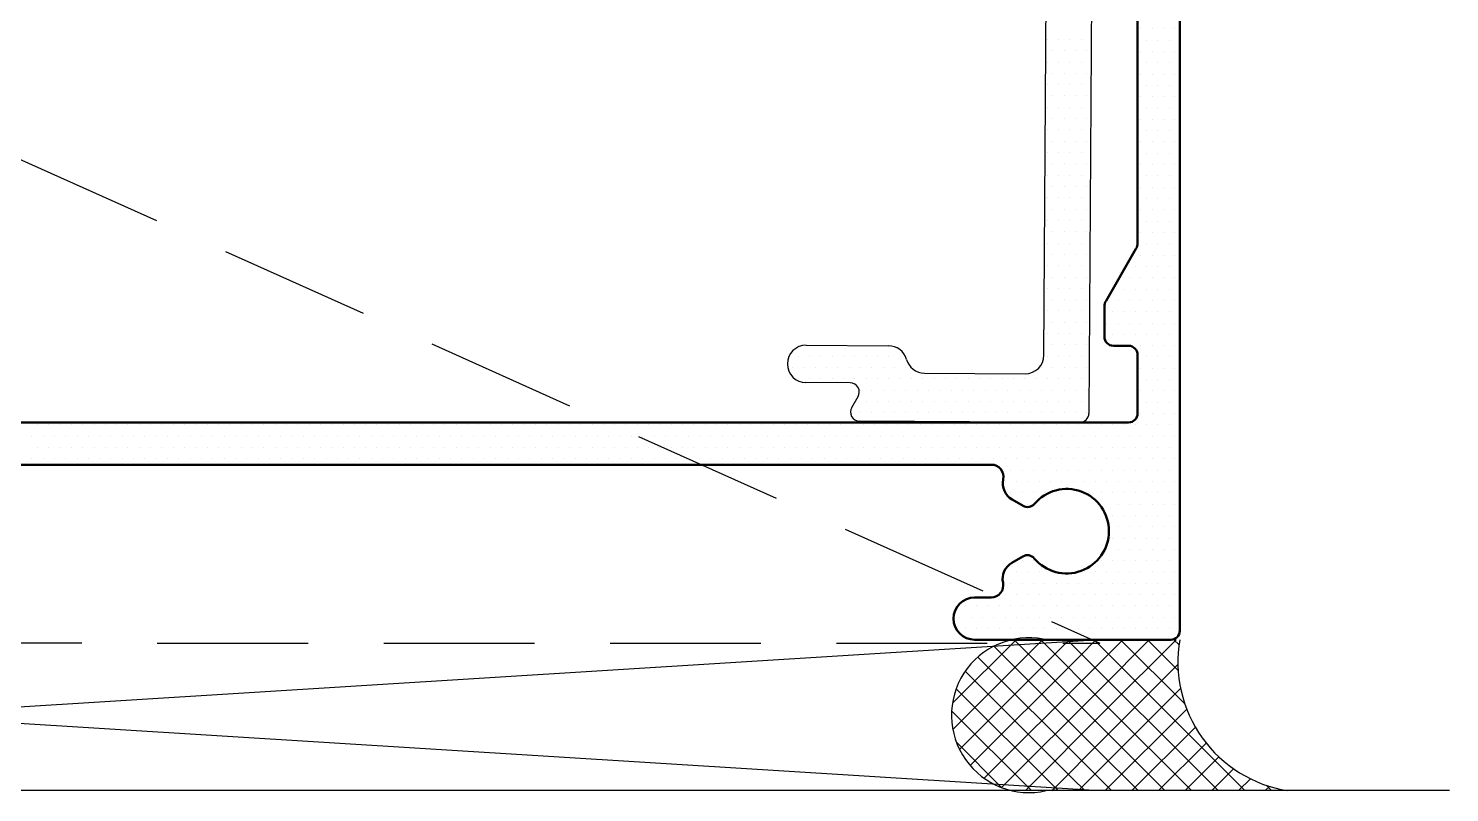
# Model space of a CAD drawing. Header units: inches. Extents: x 3.8 to 36.3, y 0.9 to 43.6.
# Drawn here: x 8.806 to 11.16, y 5.124 to 6.39 of the extents above; entities that cross this region are included whole.
import ezdxf

# ---------------------------------------------------------------- set-up
doc = ezdxf.new("R2010")
doc.units = ezdxf.units.IN
doc.header["$MEASUREMENT"] = 0
doc.linetypes.add('HIDDEN', pattern=[0.375, 0.25, -0.125])
for name, color, linetype in [('R-SWTS-DET1', 1, 'Continuous'), ('R-SWTS-DET3', 5, 'Continuous'), ('R-SWTS-PAT1', 5, 'Continuous')]:
    doc.layers.add(name, color=color, linetype=linetype)

msp = doc.modelspace()

# ---------------------------------------------------------------- linework, layer by layer
at = {"layer": 'R-SWTS-DET1', "lineweight": 30}
for p, q in [((10.57459, 7.7217), (10.56255, 5.75187)), ((10.48814, 5.84833), (10.49904, 7.6306)), ((10.09423, 5.86473), (10.23061, 5.8639)), ((10.28996, 5.81854), (10.45695, 5.81752)), ((10.16725, 5.80229), (10.09386, 5.80274)), ((10.1696, 5.76177), (10.1801, 5.77971)), ((10.54746, 5.73696), (10.18245, 5.73919))]:
    msp.add_line(p, q, dxfattribs=at)
at = {"layer": 'R-SWTS-DET1', "lineweight": 50}
for p, q in [((10.7132, 5.39183), (10.7132, 7.23683)), ((10.6432, 7.16149), (10.6432, 6.03446)), ((10.64052, 6.02446), (10.59088, 5.93848)), ((10.5882, 5.92848), (10.5882, 5.87883)), ((10.6032, 5.86383), (10.6282, 5.86383)), ((10.6432, 5.84883), (10.6432, 5.75183)), ((10.6282, 5.73683), (8.0487, 5.73683)), ((8.3067, 5.66683), (10.40105, 5.66683)), ((10.43536, 5.60903), (10.45338, 5.59862)), ((10.45315, 5.51491), (10.43509, 5.50449)), ((10.40075, 5.44683), (10.3732, 5.44683)), ((10.3732, 5.37683), (10.6982, 5.37683))]:
    msp.add_line(p, q, dxfattribs=at)
for centre, radius, start, end in [((10.6232, 6.03446), 0.02, 330, 360), ((10.6082, 5.92848), 0.02, 150, 180), ((10.6032, 5.87883), 0.015, 180, 270), ((10.6282, 5.84883), 0.015, 0, 90), ((10.6282, 5.75183), 0.015, 270, 0), ((10.40105, 5.64683), 0.02, 347.5892, 90), ((10.45086, 5.63587), 0.031, 167.5892, 240), ((10.5257, 5.55663), 0.07, 220.06308, 139.69751), ((10.46088, 5.61161), 0.015, 240, 319.69751), ((10.46065, 5.50192), 0.015, 40.06308, 120), ((10.45059, 5.47764), 0.031, 120, 192.23508), ((10.40075, 5.46683), 0.02, 270, 12.23508), ((10.3732, 5.41183), 0.035, 90, 270), ((10.6982, 5.39183), 0.015, 270, 0)]:
    msp.add_arc(centre, radius, start, end, dxfattribs=at)
at = {"layer": 'R-SWTS-DET1', "lineweight": 30}
for centre, radius, start, end in [((10.09404, 5.83374), 0.031, 89.65, 269.65), ((10.23042, 5.8329), 0.031, 15.56396, 89.65), ((10.29015, 5.84954), 0.031, 195.56396, 269.65), ((10.45714, 5.84852), 0.031, 269.65, 359.65), ((10.16715, 5.78729), 0.015, 329.65, 89.65), ((10.18254, 5.75419), 0.015, 149.65, 269.65), ((10.54755, 5.75196), 0.015, 269.65, 359.64977)]:
    msp.add_arc(centre, radius, start, end, dxfattribs=at)
at = {"layer": 'R-SWTS-DET3', "linetype": 'HIDDEN'}
for p in [(6.39424, 7.24707), (6.39424, 5.37207)]:
    msp.add_line(p, (10.58059, 5.37097), dxfattribs=at)
at = {"layer": 'R-SWTS-DET3'}
for p, q in [((10.5712, 5.12683), (6.5712, 5.37683)), ((6.5712, 5.12683), (10.5712, 5.37683)), ((11.16005, 5.12683), (5.8212, 5.12683))]:
    msp.add_line(p, q, dxfattribs=at)
for centre, radius, start, end in [((10.4632, 5.25183), 0.12825, 79.29404, 282.92749), ((10.92542, 5.33969), 0.21545, 170.07208, 261.02121)]:
    msp.add_arc(centre, radius, start, end, dxfattribs=at)
at = {"layer": 'R-SWTS-PAT1'}
for p, q in [((10.64871, 6.38905), (10.64871, 6.38905)), ((10.66746, 6.38905), (10.66746, 6.38905)), ((10.68621, 6.38905), (10.68621, 6.38905)), ((10.70496, 6.38905), (10.70496, 6.38905)), ((10.49368, 6.37149), (10.49368, 6.37149)), ((10.51243, 6.37149), (10.51243, 6.37149)), ((10.53118, 6.37149), (10.53118, 6.37149)), ((10.54993, 6.37149), (10.54993, 6.37149)), ((10.65809, 6.3703), (10.65809, 6.3703)), ((10.67684, 6.3703), (10.67684, 6.3703)), ((10.69559, 6.3703), (10.69559, 6.3703)), ((10.49368, 6.33399), (10.49368, 6.33399)), ((10.50305, 6.35274), (10.50305, 6.35274)), ((10.51243, 6.33399), (10.51243, 6.33399)), ((10.5218, 6.35274), (10.5218, 6.35274)), ((10.53118, 6.33399), (10.53118, 6.33399)), ((10.54055, 6.35274), (10.54055, 6.35274)), ((10.54993, 6.33399), (10.54993, 6.33399)), ((10.5593, 6.35274), (10.5593, 6.35274)), ((10.64871, 6.35155), (10.64871, 6.35155)), ((10.66746, 6.35155), (10.66746, 6.35155)), ((10.68621, 6.35155), (10.68621, 6.35155)), ((10.70496, 6.35155), (10.70496, 6.35155)), ((10.50305, 6.31524), (10.50305, 6.31524)), ((10.5218, 6.31524), (10.5218, 6.31524)), ((10.54055, 6.31524), (10.54055, 6.31524)), ((10.5593, 6.31524), (10.5593, 6.31524)), ((10.64871, 6.31405), (10.64871, 6.31405)), ((10.65809, 6.3328), (10.65809, 6.3328)), ((10.66746, 6.31405), (10.66746, 6.31405)), ((10.67684, 6.3328), (10.67684, 6.3328)), ((10.68621, 6.31405), (10.68621, 6.31405)), ((10.69559, 6.3328), (10.69559, 6.3328)), ((10.70496, 6.31405), (10.70496, 6.31405)), ((10.49368, 6.29649), (10.49368, 6.29649)), ((10.51243, 6.29649), (10.51243, 6.29649)), ((10.53118, 6.29649), (10.53118, 6.29649)), ((10.54993, 6.29649), (10.54993, 6.29649)), ((10.65809, 6.2953), (10.65809, 6.2953)), ((10.67684, 6.2953), (10.67684, 6.2953)), ((10.69559, 6.2953), (10.69559, 6.2953)), ((10.50305, 6.27774), (10.50305, 6.27774)), ((10.5218, 6.27774), (10.5218, 6.27774)), ((10.54055, 6.27774), (10.54055, 6.27774)), ((10.5593, 6.27774), (10.5593, 6.27774)), ((10.64871, 6.27655), (10.64871, 6.27655)), ((10.66746, 6.27655), (10.66746, 6.27655)), ((10.68621, 6.27655), (10.68621, 6.27655)), ((10.70496, 6.27655), (10.70496, 6.27655)), ((10.49368, 6.25899), (10.49368, 6.25899)), ((10.50305, 6.24024), (10.50305, 6.24024)), ((10.51243, 6.25899), (10.51243, 6.25899)), ((10.5218, 6.24024), (10.5218, 6.24024)), ((10.53118, 6.25899), (10.53118, 6.25899)), ((10.54055, 6.24024), (10.54055, 6.24024)), ((10.54993, 6.25899), (10.54993, 6.25899)), ((10.5593, 6.24024), (10.5593, 6.24024)), ((10.65809, 6.2578), (10.65809, 6.2578)), ((10.67684, 6.2578), (10.67684, 6.2578)), ((10.69559, 6.2578), (10.69559, 6.2578)), ((10.49368, 6.22149), (10.49368, 6.22149)), ((10.51243, 6.22149), (10.51243, 6.22149)), ((10.53118, 6.22149), (10.53118, 6.22149)), ((10.54993, 6.22149), (10.54993, 6.22149)), ((10.64871, 6.23905), (10.64871, 6.23905)), ((10.65809, 6.2203), (10.65809, 6.2203)), ((10.66746, 6.23905), (10.66746, 6.23905)), ((10.67684, 6.2203), (10.67684, 6.2203)), ((10.68621, 6.23905), (10.68621, 6.23905)), ((10.69559, 6.2203), (10.69559, 6.2203)), ((10.70496, 6.23905), (10.70496, 6.23905)), ((10.50305, 6.20274), (10.50305, 6.20274)), ((10.5218, 6.20274), (10.5218, 6.20274)), ((10.54055, 6.20274), (10.54055, 6.20274)), ((10.5593, 6.20274), (10.5593, 6.20274)), ((10.64871, 6.20155), (10.64871, 6.20155)), ((10.66746, 6.20155), (10.66746, 6.20155)), ((10.68621, 6.20155), (10.68621, 6.20155)), ((10.70496, 6.20155), (10.70496, 6.20155)), ((10.49368, 6.18399), (10.49368, 6.18399)), ((10.51243, 6.18399), (10.51243, 6.18399)), ((10.53118, 6.18399), (10.53118, 6.18399)), ((10.54993, 6.18399), (10.54993, 6.18399)), ((10.65809, 6.1828), (10.65809, 6.1828)), ((10.67684, 6.1828), (10.67684, 6.1828)), ((10.69559, 6.1828), (10.69559, 6.1828)), ((10.49368, 6.14649), (10.49368, 6.14649)), ((10.50305, 6.16524), (10.50305, 6.16524)), ((10.51243, 6.14649), (10.51243, 6.14649)), ((10.5218, 6.16524), (10.5218, 6.16524)), ((10.53118, 6.14649), (10.53118, 6.14649)), ((10.54055, 6.16524), (10.54055, 6.16524)), ((10.54993, 6.14649), (10.54993, 6.14649)), ((10.5593, 6.16524), (10.5593, 6.16524)), ((10.64871, 6.16405), (10.64871, 6.16405)), ((10.65809, 6.1453), (10.65809, 6.1453)), ((10.66746, 6.16405), (10.66746, 6.16405)), ((10.67684, 6.1453), (10.67684, 6.1453)), ((10.68621, 6.16405), (10.68621, 6.16405)), ((10.69559, 6.1453), (10.69559, 6.1453)), ((10.70496, 6.16405), (10.70496, 6.16405)), ((10.50305, 6.12774), (10.50305, 6.12774)), ((10.5218, 6.12774), (10.5218, 6.12774)), ((10.54055, 6.12774), (10.54055, 6.12774)), ((10.5593, 6.12774), (10.5593, 6.12774)), ((10.64871, 6.12655), (10.64871, 6.12655)), ((10.66746, 6.12655), (10.66746, 6.12655)), ((10.68621, 6.12655), (10.68621, 6.12655)), ((10.70496, 6.12655), (10.70496, 6.12655)), ((10.49368, 6.10899), (10.49368, 6.10899)), ((10.51243, 6.10899), (10.51243, 6.10899)), ((10.53118, 6.10899), (10.53118, 6.10899)), ((10.54993, 6.10899), (10.54993, 6.10899)), ((10.65809, 6.1078), (10.65809, 6.1078)), ((10.67684, 6.1078), (10.67684, 6.1078)), ((10.69559, 6.1078), (10.69559, 6.1078)), ((10.50305, 6.09024), (10.50305, 6.09024)), ((10.5218, 6.09024), (10.5218, 6.09024)), ((10.54055, 6.09024), (10.54055, 6.09024)), ((10.5593, 6.09024), (10.5593, 6.09024)), ((10.64871, 6.08905), (10.64871, 6.08905)), ((10.66746, 6.08905), (10.66746, 6.08905)), ((10.68621, 6.08905), (10.68621, 6.08905)), ((10.70496, 6.08905), (10.70496, 6.08905)), ((10.49368, 6.07149), (10.49368, 6.07149)), ((10.50305, 6.05274), (10.50305, 6.05274)), ((10.51243, 6.07149), (10.51243, 6.07149)), ((10.5218, 6.05274), (10.5218, 6.05274)), ((10.53118, 6.07149), (10.53118, 6.07149)), ((10.54055, 6.05274), (10.54055, 6.05274)), ((10.54993, 6.07149), (10.54993, 6.07149)), ((10.5593, 6.05274), (10.5593, 6.05274)), ((10.64871, 6.05155), (10.64871, 6.05155)), ((10.65809, 6.0703), (10.65809, 6.0703)), ((10.66746, 6.05155), (10.66746, 6.05155)), ((10.67684, 6.0703), (10.67684, 6.0703)), ((10.68621, 6.05155), (10.68621, 6.05155)), ((10.69559, 6.0703), (10.69559, 6.0703)), ((10.70496, 6.05155), (10.70496, 6.05155)), ((10.49368, 6.03399), (10.49368, 6.03399)), ((10.51243, 6.03399), (10.51243, 6.03399)), ((10.53118, 6.03399), (10.53118, 6.03399)), ((10.54993, 6.03399), (10.54993, 6.03399)), ((10.65809, 6.0328), (10.65809, 6.0328)), ((10.67684, 6.0328), (10.67684, 6.0328)), ((10.69559, 6.0328), (10.69559, 6.0328)), ((10.50305, 6.01524), (10.50305, 6.01524)), ((10.5218, 6.01524), (10.5218, 6.01524)), ((10.54055, 6.01524), (10.54055, 6.01524)), ((10.5593, 6.01524), (10.5593, 6.01524)), ((10.64871, 6.01405), (10.64871, 6.01405)), ((10.66746, 6.01405), (10.66746, 6.01405)), ((10.68621, 6.01405), (10.68621, 6.01405)), ((10.70496, 6.01405), (10.70496, 6.01405)), ((10.49368, 5.99649), (10.49368, 5.99649)), ((10.51243, 5.99649), (10.51243, 5.99649)), ((10.53118, 5.99649), (10.53118, 5.99649)), ((10.54993, 5.99649), (10.54993, 5.99649)), ((10.63934, 5.9953), (10.63934, 5.9953)), ((10.65809, 5.9953), (10.65809, 5.9953)), ((10.67684, 5.9953), (10.67684, 5.9953)), ((10.69559, 5.9953), (10.69559, 5.9953)), ((10.49368, 5.95899), (10.49368, 5.95899)), ((10.50305, 5.97774), (10.50305, 5.97774)), ((10.51243, 5.95899), (10.51243, 5.95899)), ((10.5218, 5.97774), (10.5218, 5.97774)), ((10.53118, 5.95899), (10.53118, 5.95899)), ((10.54055, 5.97774), (10.54055, 5.97774)), ((10.54993, 5.95899), (10.54993, 5.95899)), ((10.5593, 5.97774), (10.5593, 5.97774)), ((10.62059, 5.9578), (10.62059, 5.9578)), ((10.62996, 5.97655), (10.62996, 5.97655)), ((10.63934, 5.9578), (10.63934, 5.9578)), ((10.64871, 5.97655), (10.64871, 5.97655)), ((10.65809, 5.9578), (10.65809, 5.9578)), ((10.66746, 5.97655), (10.66746, 5.97655)), ((10.67684, 5.9578), (10.67684, 5.9578)), ((10.68621, 5.97655), (10.68621, 5.97655)), ((10.69559, 5.9578), (10.69559, 5.9578)), ((10.70496, 5.97655), (10.70496, 5.97655)), ((10.50305, 5.94024), (10.50305, 5.94024)), ((10.5218, 5.94024), (10.5218, 5.94024)), ((10.54055, 5.94024), (10.54055, 5.94024)), ((10.5593, 5.94024), (10.5593, 5.94024)), ((10.59246, 5.93905), (10.59246, 5.93905)), ((10.61121, 5.93905), (10.61121, 5.93905)), ((10.62996, 5.93905), (10.62996, 5.93905)), ((10.64871, 5.93905), (10.64871, 5.93905)), ((10.66746, 5.93905), (10.66746, 5.93905)), ((10.68621, 5.93905), (10.68621, 5.93905)), ((10.70496, 5.93905), (10.70496, 5.93905)), ((10.49368, 5.92149), (10.49368, 5.92149)), ((10.51243, 5.92149), (10.51243, 5.92149)), ((10.53118, 5.92149), (10.53118, 5.92149)), ((10.54993, 5.92149), (10.54993, 5.92149)), ((10.60184, 5.9203), (10.60184, 5.9203)), ((10.62059, 5.9203), (10.62059, 5.9203)), ((10.63934, 5.9203), (10.63934, 5.9203)), ((10.65809, 5.9203), (10.65809, 5.9203)), ((10.67684, 5.9203), (10.67684, 5.9203)), ((10.69559, 5.9203), (10.69559, 5.9203)), ((10.50305, 5.90274), (10.50305, 5.90274)), ((10.5218, 5.90274), (10.5218, 5.90274)), ((10.54055, 5.90274), (10.54055, 5.90274)), ((10.5593, 5.90274), (10.5593, 5.90274)), ((10.59246, 5.90155), (10.59246, 5.90155)), ((10.61121, 5.90155), (10.61121, 5.90155)), ((10.62996, 5.90155), (10.62996, 5.90155)), ((10.64871, 5.90155), (10.64871, 5.90155)), ((10.66746, 5.90155), (10.66746, 5.90155)), ((10.68621, 5.90155), (10.68621, 5.90155)), ((10.70496, 5.90155), (10.70496, 5.90155)), ((10.49368, 5.88399), (10.49368, 5.88399)), ((10.50305, 5.86524), (10.50305, 5.86524)), ((10.51243, 5.88399), (10.51243, 5.88399)), ((10.5218, 5.86524), (10.5218, 5.86524)), ((10.53118, 5.88399), (10.53118, 5.88399)), ((10.54055, 5.86524), (10.54055, 5.86524)), ((10.54993, 5.88399), (10.54993, 5.88399)), ((10.5593, 5.86524), (10.5593, 5.86524)), ((10.60184, 5.8828), (10.60184, 5.8828)), ((10.61121, 5.86405), (10.61121, 5.86405)), ((10.62059, 5.8828), (10.62059, 5.8828)), ((10.62996, 5.86405), (10.62996, 5.86405)), ((10.63934, 5.8828), (10.63934, 5.8828)), ((10.64871, 5.86405), (10.64871, 5.86405)), ((10.65809, 5.8828), (10.65809, 5.8828)), ((10.66746, 5.86405), (10.66746, 5.86405)), ((10.67684, 5.8828), (10.67684, 5.8828)), ((10.68621, 5.86405), (10.68621, 5.86405)), ((10.69559, 5.8828), (10.69559, 5.8828)), ((10.70496, 5.86405), (10.70496, 5.86405)), ((10.08118, 5.84649), (10.08118, 5.84649)), ((10.09993, 5.84649), (10.09993, 5.84649)), ((10.11868, 5.84649), (10.11868, 5.84649)), ((10.13743, 5.84649), (10.13743, 5.84649)), ((10.15618, 5.84649), (10.15618, 5.84649)), ((10.17493, 5.84649), (10.17493, 5.84649)), ((10.19368, 5.84649), (10.19368, 5.84649)), ((10.21243, 5.84649), (10.21243, 5.84649)), ((10.23118, 5.84649), (10.23118, 5.84649)), ((10.24993, 5.84649), (10.24993, 5.84649)), ((10.49368, 5.84649), (10.49368, 5.84649)), ((10.51243, 5.84649), (10.51243, 5.84649)), ((10.53118, 5.84649), (10.53118, 5.84649)), ((10.54993, 5.84649), (10.54993, 5.84649)), ((10.65809, 5.8453), (10.65809, 5.8453)), ((10.67684, 5.8453), (10.67684, 5.8453)), ((10.69559, 5.8453), (10.69559, 5.8453)), ((10.0718, 5.82774), (10.0718, 5.82774)), ((10.09055, 5.82774), (10.09055, 5.82774)), ((10.1093, 5.82774), (10.1093, 5.82774)), ((10.12805, 5.82774), (10.12805, 5.82774)), ((10.1468, 5.82774), (10.1468, 5.82774)), ((10.16555, 5.82774), (10.16555, 5.82774)), ((10.1843, 5.82774), (10.1843, 5.82774)), ((10.20305, 5.82774), (10.20305, 5.82774)), ((10.2218, 5.82774), (10.2218, 5.82774)), ((10.24055, 5.82774), (10.24055, 5.82774)), ((10.2593, 5.82774), (10.2593, 5.82774)), ((10.4843, 5.82774), (10.4843, 5.82774)), ((10.50305, 5.82774), (10.50305, 5.82774)), ((10.5218, 5.82774), (10.5218, 5.82774)), ((10.54055, 5.82774), (10.54055, 5.82774)), ((10.5593, 5.82774), (10.5593, 5.82774)), ((10.64871, 5.82655), (10.64871, 5.82655)), ((10.66746, 5.82655), (10.66746, 5.82655)), ((10.68621, 5.82655), (10.68621, 5.82655)), ((10.70496, 5.82655), (10.70496, 5.82655)), ((10.08118, 5.80899), (10.08118, 5.80899)), ((10.09993, 5.80899), (10.09993, 5.80899)), ((10.11868, 5.80899), (10.11868, 5.80899)), ((10.13743, 5.80899), (10.13743, 5.80899)), ((10.15618, 5.80899), (10.15618, 5.80899)), ((10.17493, 5.80899), (10.17493, 5.80899)), ((10.19368, 5.80899), (10.19368, 5.80899)), ((10.21243, 5.80899), (10.21243, 5.80899)), ((10.23118, 5.80899), (10.23118, 5.80899)), ((10.24993, 5.80899), (10.24993, 5.80899)), ((10.26868, 5.80899), (10.26868, 5.80899)), ((10.28743, 5.80899), (10.28743, 5.80899)), ((10.30618, 5.80899), (10.30618, 5.80899)), ((10.32493, 5.80899), (10.32493, 5.80899)), ((10.34368, 5.80899), (10.34368, 5.80899)), ((10.36243, 5.80899), (10.36243, 5.80899)), ((10.38118, 5.80899), (10.38118, 5.80899)), ((10.39993, 5.80899), (10.39993, 5.80899)), ((10.41868, 5.80899), (10.41868, 5.80899)), ((10.43743, 5.80899), (10.43743, 5.80899)), ((10.45618, 5.80899), (10.45618, 5.80899)), ((10.47493, 5.80899), (10.47493, 5.80899)), ((10.49368, 5.80899), (10.49368, 5.80899)), ((10.51243, 5.80899), (10.51243, 5.80899)), ((10.53118, 5.80899), (10.53118, 5.80899)), ((10.54993, 5.80899), (10.54993, 5.80899)), ((10.65809, 5.8078), (10.65809, 5.8078)), ((10.67684, 5.8078), (10.67684, 5.8078)), ((10.69559, 5.8078), (10.69559, 5.8078)), ((10.1843, 5.79024), (10.1843, 5.79024)), ((10.19368, 5.77149), (10.19368, 5.77149)), ((10.20305, 5.79024), (10.20305, 5.79024)), ((10.21243, 5.77149), (10.21243, 5.77149)), ((10.2218, 5.79024), (10.2218, 5.79024)), ((10.23118, 5.77149), (10.23118, 5.77149)), ((10.24055, 5.79024), (10.24055, 5.79024)), ((10.24993, 5.77149), (10.24993, 5.77149)), ((10.2593, 5.79024), (10.2593, 5.79024)), ((10.26868, 5.77149), (10.26868, 5.77149)), ((10.27805, 5.79024), (10.27805, 5.79024)), ((10.28743, 5.77149), (10.28743, 5.77149)), ((10.2968, 5.79024), (10.2968, 5.79024)), ((10.30618, 5.77149), (10.30618, 5.77149)), ((10.31555, 5.79024), (10.31555, 5.79024)), ((10.32493, 5.77149), (10.32493, 5.77149)), ((10.3343, 5.79024), (10.3343, 5.79024)), ((10.34368, 5.77149), (10.34368, 5.77149)), ((10.35305, 5.79024), (10.35305, 5.79024)), ((10.36243, 5.77149), (10.36243, 5.77149)), ((10.3718, 5.79024), (10.3718, 5.79024)), ((10.38118, 5.77149), (10.38118, 5.77149)), ((10.39055, 5.79024), (10.39055, 5.79024)), ((10.39993, 5.77149), (10.39993, 5.77149)), ((10.4093, 5.79024), (10.4093, 5.79024)), ((10.41868, 5.77149), (10.41868, 5.77149)), ((10.42805, 5.79024), (10.42805, 5.79024)), ((10.43743, 5.77149), (10.43743, 5.77149)), ((10.4468, 5.79024), (10.4468, 5.79024)), ((10.45618, 5.77149), (10.45618, 5.77149)), ((10.46555, 5.79024), (10.46555, 5.79024)), ((10.47493, 5.77149), (10.47493, 5.77149)), ((10.4843, 5.79024), (10.4843, 5.79024)), ((10.49368, 5.77149), (10.49368, 5.77149)), ((10.50305, 5.79024), (10.50305, 5.79024)), ((10.51243, 5.77149), (10.51243, 5.77149)), ((10.5218, 5.79024), (10.5218, 5.79024)), ((10.53118, 5.77149), (10.53118, 5.77149)), ((10.54055, 5.79024), (10.54055, 5.79024)), ((10.54993, 5.77149), (10.54993, 5.77149)), ((10.5593, 5.79024), (10.5593, 5.79024)), ((10.64871, 5.78905), (10.64871, 5.78905)), ((10.65809, 5.7703), (10.65809, 5.7703)), ((10.66746, 5.78905), (10.66746, 5.78905)), ((10.67684, 5.7703), (10.67684, 5.7703)), ((10.68621, 5.78905), (10.68621, 5.78905)), ((10.69559, 5.7703), (10.69559, 5.7703)), ((10.70496, 5.78905), (10.70496, 5.78905)), ((10.1843, 5.75274), (10.1843, 5.75274)), ((10.20305, 5.75274), (10.20305, 5.75274)), ((10.2218, 5.75274), (10.2218, 5.75274)), ((10.24055, 5.75274), (10.24055, 5.75274)), ((10.2593, 5.75274), (10.2593, 5.75274)), ((10.27805, 5.75274), (10.27805, 5.75274)), ((10.2968, 5.75274), (10.2968, 5.75274)), ((10.31555, 5.75274), (10.31555, 5.75274)), ((10.3343, 5.75274), (10.3343, 5.75274)), ((10.35305, 5.75274), (10.35305, 5.75274)), ((10.3718, 5.75274), (10.3718, 5.75274)), ((10.39055, 5.75274), (10.39055, 5.75274)), ((10.4093, 5.75274), (10.4093, 5.75274)), ((10.42805, 5.75274), (10.42805, 5.75274)), ((10.4468, 5.75274), (10.4468, 5.75274)), ((10.46555, 5.75274), (10.46555, 5.75274)), ((10.4843, 5.75274), (10.4843, 5.75274)), ((10.50305, 5.75274), (10.50305, 5.75274)), ((10.5218, 5.75274), (10.5218, 5.75274)), ((10.54055, 5.75274), (10.54055, 5.75274)), ((10.5593, 5.75274), (10.5593, 5.75274)), ((10.64871, 5.75155), (10.64871, 5.75155)), ((10.66746, 5.75155), (10.66746, 5.75155)), ((10.68621, 5.75155), (10.68621, 5.75155)), ((10.70496, 5.75155), (10.70496, 5.75155)), ((8.82059, 5.7328), (8.82059, 5.7328)), ((8.83934, 5.7328), (8.83934, 5.7328)), ((8.85809, 5.7328), (8.85809, 5.7328)), ((8.87684, 5.7328), (8.87684, 5.7328)), ((8.89559, 5.7328), (8.89559, 5.7328)), ((8.91434, 5.7328), (8.91434, 5.7328)), ((8.93309, 5.7328), (8.93309, 5.7328)), ((8.95184, 5.7328), (8.95184, 5.7328)), ((8.97059, 5.7328), (8.97059, 5.7328)), ((8.98934, 5.7328), (8.98934, 5.7328)), ((9.00809, 5.7328), (9.00809, 5.7328)), ((9.02684, 5.7328), (9.02684, 5.7328)), ((9.04559, 5.7328), (9.04559, 5.7328)), ((9.06434, 5.7328), (9.06434, 5.7328)), ((9.08309, 5.7328), (9.08309, 5.7328)), ((9.10184, 5.7328), (9.10184, 5.7328)), ((9.12059, 5.7328), (9.12059, 5.7328)), ((9.13934, 5.7328), (9.13934, 5.7328)), ((9.15809, 5.7328), (9.15809, 5.7328)), ((9.17684, 5.7328), (9.17684, 5.7328)), ((9.19559, 5.7328), (9.19559, 5.7328)), ((9.21434, 5.7328), (9.21434, 5.7328)), ((9.23309, 5.7328), (9.23309, 5.7328)), ((9.25184, 5.7328), (9.25184, 5.7328)), ((9.27059, 5.7328), (9.27059, 5.7328)), ((9.28934, 5.7328), (9.28934, 5.7328)), ((9.30809, 5.7328), (9.30809, 5.7328)), ((9.32684, 5.7328), (9.32684, 5.7328)), ((9.34559, 5.7328), (9.34559, 5.7328)), ((9.36434, 5.7328), (9.36434, 5.7328)), ((9.38309, 5.7328), (9.38309, 5.7328)), ((9.40184, 5.7328), (9.40184, 5.7328)), ((9.42059, 5.7328), (9.42059, 5.7328)), ((9.43934, 5.7328), (9.43934, 5.7328)), ((9.45809, 5.7328), (9.45809, 5.7328)), ((9.47684, 5.7328), (9.47684, 5.7328)), ((9.49559, 5.7328), (9.49559, 5.7328)), ((9.51434, 5.7328), (9.51434, 5.7328)), ((9.53309, 5.7328), (9.53309, 5.7328)), ((9.55184, 5.7328), (9.55184, 5.7328)), ((9.57059, 5.7328), (9.57059, 5.7328)), ((9.58934, 5.7328), (9.58934, 5.7328)), ((9.60809, 5.7328), (9.60809, 5.7328)), ((9.62684, 5.7328), (9.62684, 5.7328)), ((9.64559, 5.7328), (9.64559, 5.7328)), ((9.66434, 5.7328), (9.66434, 5.7328)), ((9.68309, 5.7328), (9.68309, 5.7328)), ((9.70184, 5.7328), (9.70184, 5.7328)), ((9.72059, 5.7328), (9.72059, 5.7328)), ((9.73934, 5.7328), (9.73934, 5.7328)), ((9.75809, 5.7328), (9.75809, 5.7328)), ((9.77684, 5.7328), (9.77684, 5.7328)), ((9.79559, 5.7328), (9.79559, 5.7328)), ((9.81434, 5.7328), (9.81434, 5.7328)), ((9.83309, 5.7328), (9.83309, 5.7328)), ((9.85184, 5.7328), (9.85184, 5.7328)), ((9.87059, 5.7328), (9.87059, 5.7328)), ((9.88934, 5.7328), (9.88934, 5.7328)), ((9.90809, 5.7328), (9.90809, 5.7328)), ((9.92684, 5.7328), (9.92684, 5.7328)), ((9.94559, 5.7328), (9.94559, 5.7328)), ((9.96434, 5.7328), (9.96434, 5.7328)), ((9.98309, 5.7328), (9.98309, 5.7328)), ((10.00184, 5.7328), (10.00184, 5.7328)), ((10.02059, 5.7328), (10.02059, 5.7328)), ((10.03934, 5.7328), (10.03934, 5.7328)), ((10.05809, 5.7328), (10.05809, 5.7328)), ((10.07684, 5.7328), (10.07684, 5.7328)), ((10.09559, 5.7328), (10.09559, 5.7328)), ((10.11434, 5.7328), (10.11434, 5.7328)), ((10.13309, 5.7328), (10.13309, 5.7328)), ((10.15184, 5.7328), (10.15184, 5.7328)), ((10.17059, 5.7328), (10.17059, 5.7328)), ((10.18934, 5.7328), (10.18934, 5.7328)), ((10.20809, 5.7328), (10.20809, 5.7328)), ((10.22684, 5.7328), (10.22684, 5.7328)), ((10.24559, 5.7328), (10.24559, 5.7328)), ((10.26434, 5.7328), (10.26434, 5.7328)), ((10.28309, 5.7328), (10.28309, 5.7328)), ((10.30184, 5.7328), (10.30184, 5.7328)), ((10.32059, 5.7328), (10.32059, 5.7328)), ((10.33934, 5.7328), (10.33934, 5.7328)), ((10.35809, 5.7328), (10.35809, 5.7328)), ((10.37684, 5.7328), (10.37684, 5.7328)), ((10.39559, 5.7328), (10.39559, 5.7328)), ((10.41434, 5.7328), (10.41434, 5.7328)), ((10.43309, 5.7328), (10.43309, 5.7328)), ((10.45184, 5.7328), (10.45184, 5.7328)), ((10.47059, 5.7328), (10.47059, 5.7328)), ((10.48934, 5.7328), (10.48934, 5.7328)), ((10.50809, 5.7328), (10.50809, 5.7328)), ((10.52684, 5.7328), (10.52684, 5.7328)), ((10.54559, 5.7328), (10.54559, 5.7328)), ((10.56434, 5.7328), (10.56434, 5.7328)), ((10.58309, 5.7328), (10.58309, 5.7328)), ((10.60184, 5.7328), (10.60184, 5.7328)), ((10.62059, 5.7328), (10.62059, 5.7328)), ((10.63934, 5.7328), (10.63934, 5.7328)), ((10.65809, 5.7328), (10.65809, 5.7328)), ((10.67684, 5.7328), (10.67684, 5.7328)), ((10.69559, 5.7328), (10.69559, 5.7328)), ((8.81121, 5.71405), (8.81121, 5.71405)), ((8.82996, 5.71405), (8.82996, 5.71405)), ((8.84871, 5.71405), (8.84871, 5.71405)), ((8.86746, 5.71405), (8.86746, 5.71405)), ((8.88621, 5.71405), (8.88621, 5.71405)), ((8.90496, 5.71405), (8.90496, 5.71405)), ((8.92371, 5.71405), (8.92371, 5.71405)), ((8.94246, 5.71405), (8.94246, 5.71405)), ((8.96121, 5.71405), (8.96121, 5.71405)), ((8.97996, 5.71405), (8.97996, 5.71405)), ((8.99871, 5.71405), (8.99871, 5.71405)), ((9.01746, 5.71405), (9.01746, 5.71405)), ((9.03621, 5.71405), (9.03621, 5.71405)), ((9.05496, 5.71405), (9.05496, 5.71405)), ((9.07371, 5.71405), (9.07371, 5.71405)), ((9.09246, 5.71405), (9.09246, 5.71405)), ((9.11121, 5.71405), (9.11121, 5.71405)), ((9.12996, 5.71405), (9.12996, 5.71405)), ((9.14871, 5.71405), (9.14871, 5.71405)), ((9.16746, 5.71405), (9.16746, 5.71405)), ((9.18621, 5.71405), (9.18621, 5.71405)), ((9.20496, 5.71405), (9.20496, 5.71405)), ((9.22371, 5.71405), (9.22371, 5.71405)), ((9.24246, 5.71405), (9.24246, 5.71405)), ((9.26121, 5.71405), (9.26121, 5.71405)), ((9.27996, 5.71405), (9.27996, 5.71405)), ((9.29871, 5.71405), (9.29871, 5.71405)), ((9.31746, 5.71405), (9.31746, 5.71405)), ((9.33621, 5.71405), (9.33621, 5.71405)), ((9.35496, 5.71405), (9.35496, 5.71405)), ((9.37371, 5.71405), (9.37371, 5.71405)), ((9.39246, 5.71405), (9.39246, 5.71405)), ((9.41121, 5.71405), (9.41121, 5.71405)), ((9.42996, 5.71405), (9.42996, 5.71405)), ((9.44871, 5.71405), (9.44871, 5.71405)), ((9.46746, 5.71405), (9.46746, 5.71405)), ((9.48621, 5.71405), (9.48621, 5.71405)), ((9.50496, 5.71405), (9.50496, 5.71405)), ((9.52371, 5.71405), (9.52371, 5.71405)), ((9.54246, 5.71405), (9.54246, 5.71405)), ((9.56121, 5.71405), (9.56121, 5.71405)), ((9.57996, 5.71405), (9.57996, 5.71405)), ((9.59871, 5.71405), (9.59871, 5.71405)), ((9.61746, 5.71405), (9.61746, 5.71405)), ((9.63621, 5.71405), (9.63621, 5.71405)), ((9.65496, 5.71405), (9.65496, 5.71405)), ((9.67371, 5.71405), (9.67371, 5.71405)), ((9.69246, 5.71405), (9.69246, 5.71405)), ((9.71121, 5.71405), (9.71121, 5.71405)), ((9.72996, 5.71405), (9.72996, 5.71405)), ((9.74871, 5.71405), (9.74871, 5.71405)), ((9.76746, 5.71405), (9.76746, 5.71405)), ((9.78621, 5.71405), (9.78621, 5.71405)), ((9.80496, 5.71405), (9.80496, 5.71405)), ((9.82371, 5.71405), (9.82371, 5.71405)), ((9.84246, 5.71405), (9.84246, 5.71405)), ((9.86121, 5.71405), (9.86121, 5.71405)), ((9.87996, 5.71405), (9.87996, 5.71405)), ((9.89871, 5.71405), (9.89871, 5.71405)), ((9.91746, 5.71405), (9.91746, 5.71405)), ((9.93621, 5.71405), (9.93621, 5.71405)), ((9.95496, 5.71405), (9.95496, 5.71405)), ((9.97371, 5.71405), (9.97371, 5.71405)), ((9.99246, 5.71405), (9.99246, 5.71405)), ((10.01121, 5.71405), (10.01121, 5.71405)), ((10.02996, 5.71405), (10.02996, 5.71405)), ((10.04871, 5.71405), (10.04871, 5.71405)), ((10.06746, 5.71405), (10.06746, 5.71405)), ((10.08621, 5.71405), (10.08621, 5.71405)), ((10.10496, 5.71405), (10.10496, 5.71405)), ((10.12371, 5.71405), (10.12371, 5.71405)), ((10.14246, 5.71405), (10.14246, 5.71405)), ((10.16121, 5.71405), (10.16121, 5.71405)), ((10.17996, 5.71405), (10.17996, 5.71405)), ((10.19871, 5.71405), (10.19871, 5.71405)), ((10.21746, 5.71405), (10.21746, 5.71405)), ((10.23621, 5.71405), (10.23621, 5.71405)), ((10.25496, 5.71405), (10.25496, 5.71405)), ((10.27371, 5.71405), (10.27371, 5.71405)), ((10.29246, 5.71405), (10.29246, 5.71405)), ((10.31121, 5.71405), (10.31121, 5.71405)), ((10.32996, 5.71405), (10.32996, 5.71405)), ((10.34871, 5.71405), (10.34871, 5.71405)), ((10.36746, 5.71405), (10.36746, 5.71405)), ((10.38621, 5.71405), (10.38621, 5.71405)), ((10.40496, 5.71405), (10.40496, 5.71405)), ((10.42371, 5.71405), (10.42371, 5.71405)), ((10.44246, 5.71405), (10.44246, 5.71405)), ((10.46121, 5.71405), (10.46121, 5.71405)), ((10.47996, 5.71405), (10.47996, 5.71405)), ((10.49871, 5.71405), (10.49871, 5.71405)), ((10.51746, 5.71405), (10.51746, 5.71405)), ((10.53621, 5.71405), (10.53621, 5.71405)), ((10.55496, 5.71405), (10.55496, 5.71405)), ((10.57371, 5.71405), (10.57371, 5.71405)), ((10.59246, 5.71405), (10.59246, 5.71405)), ((10.61121, 5.71405), (10.61121, 5.71405)), ((10.62996, 5.71405), (10.62996, 5.71405)), ((10.64871, 5.71405), (10.64871, 5.71405)), ((10.66746, 5.71405), (10.66746, 5.71405)), ((10.68621, 5.71405), (10.68621, 5.71405)), ((10.70496, 5.71405), (10.70496, 5.71405)), ((8.81121, 5.67655), (8.81121, 5.67655)), ((8.82059, 5.6953), (8.82059, 5.6953)), ((8.82996, 5.67655), (8.82996, 5.67655)), ((8.83934, 5.6953), (8.83934, 5.6953)), ((8.84871, 5.67655), (8.84871, 5.67655)), ((8.85809, 5.6953), (8.85809, 5.6953)), ((8.86746, 5.67655), (8.86746, 5.67655)), ((8.87684, 5.6953), (8.87684, 5.6953)), ((8.88621, 5.67655), (8.88621, 5.67655)), ((8.89559, 5.6953), (8.89559, 5.6953)), ((8.90496, 5.67655), (8.90496, 5.67655)), ((8.91434, 5.6953), (8.91434, 5.6953)), ((8.92371, 5.67655), (8.92371, 5.67655)), ((8.93309, 5.6953), (8.93309, 5.6953)), ((8.94246, 5.67655), (8.94246, 5.67655)), ((8.95184, 5.6953), (8.95184, 5.6953)), ((8.96121, 5.67655), (8.96121, 5.67655)), ((8.97059, 5.6953), (8.97059, 5.6953)), ((8.97996, 5.67655), (8.97996, 5.67655)), ((8.98934, 5.6953), (8.98934, 5.6953)), ((8.99871, 5.67655), (8.99871, 5.67655)), ((9.00809, 5.6953), (9.00809, 5.6953)), ((9.01746, 5.67655), (9.01746, 5.67655)), ((9.02684, 5.6953), (9.02684, 5.6953)), ((9.03621, 5.67655), (9.03621, 5.67655)), ((9.04559, 5.6953), (9.04559, 5.6953)), ((9.05496, 5.67655), (9.05496, 5.67655)), ((9.06434, 5.6953), (9.06434, 5.6953)), ((9.07371, 5.67655), (9.07371, 5.67655)), ((9.08309, 5.6953), (9.08309, 5.6953)), ((9.09246, 5.67655), (9.09246, 5.67655)), ((9.10184, 5.6953), (9.10184, 5.6953)), ((9.11121, 5.67655), (9.11121, 5.67655)), ((9.12059, 5.6953), (9.12059, 5.6953)), ((9.12996, 5.67655), (9.12996, 5.67655)), ((9.13934, 5.6953), (9.13934, 5.6953)), ((9.14871, 5.67655), (9.14871, 5.67655)), ((9.15809, 5.6953), (9.15809, 5.6953)), ((9.16746, 5.67655), (9.16746, 5.67655)), ((9.17684, 5.6953), (9.17684, 5.6953)), ((9.18621, 5.67655), (9.18621, 5.67655)), ((9.19559, 5.6953), (9.19559, 5.6953)), ((9.20496, 5.67655), (9.20496, 5.67655)), ((9.21434, 5.6953), (9.21434, 5.6953)), ((9.22371, 5.67655), (9.22371, 5.67655)), ((9.23309, 5.6953), (9.23309, 5.6953)), ((9.24246, 5.67655), (9.24246, 5.67655)), ((9.25184, 5.6953), (9.25184, 5.6953)), ((9.26121, 5.67655), (9.26121, 5.67655)), ((9.27059, 5.6953), (9.27059, 5.6953)), ((9.27996, 5.67655), (9.27996, 5.67655)), ((9.28934, 5.6953), (9.28934, 5.6953)), ((9.29871, 5.67655), (9.29871, 5.67655)), ((9.30809, 5.6953), (9.30809, 5.6953)), ((9.31746, 5.67655), (9.31746, 5.67655)), ((9.32684, 5.6953), (9.32684, 5.6953)), ((9.33621, 5.67655), (9.33621, 5.67655)), ((9.34559, 5.6953), (9.34559, 5.6953)), ((9.35496, 5.67655), (9.35496, 5.67655)), ((9.36434, 5.6953), (9.36434, 5.6953)), ((9.37371, 5.67655), (9.37371, 5.67655)), ((9.38309, 5.6953), (9.38309, 5.6953)), ((9.39246, 5.67655), (9.39246, 5.67655)), ((9.40184, 5.6953), (9.40184, 5.6953)), ((9.41121, 5.67655), (9.41121, 5.67655)), ((9.42059, 5.6953), (9.42059, 5.6953)), ((9.42996, 5.67655), (9.42996, 5.67655)), ((9.43934, 5.6953), (9.43934, 5.6953)), ((9.44871, 5.67655), (9.44871, 5.67655)), ((9.45809, 5.6953), (9.45809, 5.6953)), ((9.46746, 5.67655), (9.46746, 5.67655)), ((9.47684, 5.6953), (9.47684, 5.6953)), ((9.48621, 5.67655), (9.48621, 5.67655)), ((9.49559, 5.6953), (9.49559, 5.6953)), ((9.50496, 5.67655), (9.50496, 5.67655)), ((9.51434, 5.6953), (9.51434, 5.6953)), ((9.52371, 5.67655), (9.52371, 5.67655)), ((9.53309, 5.6953), (9.53309, 5.6953)), ((9.54246, 5.67655), (9.54246, 5.67655)), ((9.55184, 5.6953), (9.55184, 5.6953)), ((9.56121, 5.67655), (9.56121, 5.67655)), ((9.57059, 5.6953), (9.57059, 5.6953)), ((9.57996, 5.67655), (9.57996, 5.67655)), ((9.58934, 5.6953), (9.58934, 5.6953)), ((9.59871, 5.67655), (9.59871, 5.67655)), ((9.60809, 5.6953), (9.60809, 5.6953)), ((9.61746, 5.67655), (9.61746, 5.67655)), ((9.62684, 5.6953), (9.62684, 5.6953)), ((9.63621, 5.67655), (9.63621, 5.67655)), ((9.64559, 5.6953), (9.64559, 5.6953)), ((9.65496, 5.67655), (9.65496, 5.67655)), ((9.66434, 5.6953), (9.66434, 5.6953)), ((9.67371, 5.67655), (9.67371, 5.67655)), ((9.68309, 5.6953), (9.68309, 5.6953)), ((9.69246, 5.67655), (9.69246, 5.67655)), ((9.70184, 5.6953), (9.70184, 5.6953)), ((9.71121, 5.67655), (9.71121, 5.67655)), ((9.72059, 5.6953), (9.72059, 5.6953)), ((9.72996, 5.67655), (9.72996, 5.67655)), ((9.73934, 5.6953), (9.73934, 5.6953)), ((9.74871, 5.67655), (9.74871, 5.67655)), ((9.75809, 5.6953), (9.75809, 5.6953)), ((9.76746, 5.67655), (9.76746, 5.67655)), ((9.77684, 5.6953), (9.77684, 5.6953)), ((9.78621, 5.67655), (9.78621, 5.67655)), ((9.79559, 5.6953), (9.79559, 5.6953)), ((9.80496, 5.67655), (9.80496, 5.67655)), ((9.81434, 5.6953), (9.81434, 5.6953)), ((9.82371, 5.67655), (9.82371, 5.67655)), ((9.83309, 5.6953), (9.83309, 5.6953)), ((9.84246, 5.67655), (9.84246, 5.67655)), ((9.85184, 5.6953), (9.85184, 5.6953)), ((9.86121, 5.67655), (9.86121, 5.67655)), ((9.87059, 5.6953), (9.87059, 5.6953)), ((9.87996, 5.67655), (9.87996, 5.67655)), ((9.88934, 5.6953), (9.88934, 5.6953)), ((9.89871, 5.67655), (9.89871, 5.67655)), ((9.90809, 5.6953), (9.90809, 5.6953)), ((9.91746, 5.67655), (9.91746, 5.67655)), ((9.92684, 5.6953), (9.92684, 5.6953)), ((9.93621, 5.67655), (9.93621, 5.67655)), ((9.94559, 5.6953), (9.94559, 5.6953)), ((9.95496, 5.67655), (9.95496, 5.67655)), ((9.96434, 5.6953), (9.96434, 5.6953)), ((9.97371, 5.67655), (9.97371, 5.67655)), ((9.98309, 5.6953), (9.98309, 5.6953)), ((9.99246, 5.67655), (9.99246, 5.67655)), ((10.00184, 5.6953), (10.00184, 5.6953)), ((10.01121, 5.67655), (10.01121, 5.67655)), ((10.02059, 5.6953), (10.02059, 5.6953)), ((10.02996, 5.67655), (10.02996, 5.67655)), ((10.03934, 5.6953), (10.03934, 5.6953)), ((10.04871, 5.67655), (10.04871, 5.67655)), ((10.05809, 5.6953), (10.05809, 5.6953)), ((10.06746, 5.67655), (10.06746, 5.67655)), ((10.07684, 5.6953), (10.07684, 5.6953)), ((10.08621, 5.67655), (10.08621, 5.67655)), ((10.09559, 5.6953), (10.09559, 5.6953)), ((10.10496, 5.67655), (10.10496, 5.67655)), ((10.11434, 5.6953), (10.11434, 5.6953)), ((10.12371, 5.67655), (10.12371, 5.67655)), ((10.13309, 5.6953), (10.13309, 5.6953)), ((10.14246, 5.67655), (10.14246, 5.67655)), ((10.15184, 5.6953), (10.15184, 5.6953)), ((10.16121, 5.67655), (10.16121, 5.67655)), ((10.17059, 5.6953), (10.17059, 5.6953)), ((10.17996, 5.67655), (10.17996, 5.67655)), ((10.18934, 5.6953), (10.18934, 5.6953)), ((10.19871, 5.67655), (10.19871, 5.67655)), ((10.20809, 5.6953), (10.20809, 5.6953)), ((10.21746, 5.67655), (10.21746, 5.67655)), ((10.22684, 5.6953), (10.22684, 5.6953)), ((10.23621, 5.67655), (10.23621, 5.67655)), ((10.24559, 5.6953), (10.24559, 5.6953)), ((10.25496, 5.67655), (10.25496, 5.67655)), ((10.26434, 5.6953), (10.26434, 5.6953)), ((10.27371, 5.67655), (10.27371, 5.67655)), ((10.28309, 5.6953), (10.28309, 5.6953)), ((10.29246, 5.67655), (10.29246, 5.67655)), ((10.30184, 5.6953), (10.30184, 5.6953)), ((10.31121, 5.67655), (10.31121, 5.67655)), ((10.32059, 5.6953), (10.32059, 5.6953)), ((10.32996, 5.67655), (10.32996, 5.67655)), ((10.33934, 5.6953), (10.33934, 5.6953)), ((10.34871, 5.67655), (10.34871, 5.67655)), ((10.35809, 5.6953), (10.35809, 5.6953)), ((10.36746, 5.67655), (10.36746, 5.67655)), ((10.37684, 5.6953), (10.37684, 5.6953)), ((10.38621, 5.67655), (10.38621, 5.67655)), ((10.39559, 5.6953), (10.39559, 5.6953)), ((10.40496, 5.67655), (10.40496, 5.67655)), ((10.41434, 5.6953), (10.41434, 5.6953)), ((10.42371, 5.67655), (10.42371, 5.67655)), ((10.43309, 5.6953), (10.43309, 5.6953)), ((10.44246, 5.67655), (10.44246, 5.67655)), ((10.45184, 5.6953), (10.45184, 5.6953)), ((10.46121, 5.67655), (10.46121, 5.67655)), ((10.47059, 5.6953), (10.47059, 5.6953)), ((10.47996, 5.67655), (10.47996, 5.67655)), ((10.48934, 5.6953), (10.48934, 5.6953)), ((10.49871, 5.67655), (10.49871, 5.67655)), ((10.50809, 5.6953), (10.50809, 5.6953)), ((10.51746, 5.67655), (10.51746, 5.67655)), ((10.52684, 5.6953), (10.52684, 5.6953)), ((10.53621, 5.67655), (10.53621, 5.67655)), ((10.54559, 5.6953), (10.54559, 5.6953)), ((10.55496, 5.67655), (10.55496, 5.67655)), ((10.56434, 5.6953), (10.56434, 5.6953)), ((10.57371, 5.67655), (10.57371, 5.67655)), ((10.58309, 5.6953), (10.58309, 5.6953)), ((10.59246, 5.67655), (10.59246, 5.67655)), ((10.60184, 5.6953), (10.60184, 5.6953)), ((10.61121, 5.67655), (10.61121, 5.67655)), ((10.62059, 5.6953), (10.62059, 5.6953)), ((10.62996, 5.67655), (10.62996, 5.67655)), ((10.63934, 5.6953), (10.63934, 5.6953)), ((10.64871, 5.67655), (10.64871, 5.67655)), ((10.65809, 5.6953), (10.65809, 5.6953)), ((10.66746, 5.67655), (10.66746, 5.67655)), ((10.67684, 5.6953), (10.67684, 5.6953)), ((10.68621, 5.67655), (10.68621, 5.67655)), ((10.69559, 5.6953), (10.69559, 5.6953)), ((10.70496, 5.67655), (10.70496, 5.67655)), ((10.43309, 5.6578), (10.43309, 5.6578)), ((10.45184, 5.6578), (10.45184, 5.6578)), ((10.47059, 5.6578), (10.47059, 5.6578)), ((10.48934, 5.6578), (10.48934, 5.6578)), ((10.50809, 5.6578), (10.50809, 5.6578)), ((10.52684, 5.6578), (10.52684, 5.6578)), ((10.54559, 5.6578), (10.54559, 5.6578)), ((10.56434, 5.6578), (10.56434, 5.6578)), ((10.58309, 5.6578), (10.58309, 5.6578)), ((10.60184, 5.6578), (10.60184, 5.6578)), ((10.62059, 5.6578), (10.62059, 5.6578)), ((10.63934, 5.6578), (10.63934, 5.6578)), ((10.65809, 5.6578), (10.65809, 5.6578)), ((10.67684, 5.6578), (10.67684, 5.6578)), ((10.69559, 5.6578), (10.69559, 5.6578)), ((10.42371, 5.63905), (10.42371, 5.63905)), ((10.44246, 5.63905), (10.44246, 5.63905)), ((10.46121, 5.63905), (10.46121, 5.63905)), ((10.47996, 5.63905), (10.47996, 5.63905)), ((10.49871, 5.63905), (10.49871, 5.63905)), ((10.51746, 5.63905), (10.51746, 5.63905)), ((10.53621, 5.63905), (10.53621, 5.63905)), ((10.55496, 5.63905), (10.55496, 5.63905)), ((10.57371, 5.63905), (10.57371, 5.63905)), ((10.59246, 5.63905), (10.59246, 5.63905)), ((10.61121, 5.63905), (10.61121, 5.63905)), ((10.62996, 5.63905), (10.62996, 5.63905)), ((10.64871, 5.63905), (10.64871, 5.63905)), ((10.66746, 5.63905), (10.66746, 5.63905)), ((10.68621, 5.63905), (10.68621, 5.63905)), ((10.70496, 5.63905), (10.70496, 5.63905)), ((10.43309, 5.6203), (10.43309, 5.6203)), ((10.45184, 5.6203), (10.45184, 5.6203)), ((10.47059, 5.6203), (10.47059, 5.6203)), ((10.48934, 5.6203), (10.48934, 5.6203)), ((10.56434, 5.6203), (10.56434, 5.6203)), ((10.58309, 5.6203), (10.58309, 5.6203)), ((10.60184, 5.6203), (10.60184, 5.6203)), ((10.62059, 5.6203), (10.62059, 5.6203)), ((10.63934, 5.6203), (10.63934, 5.6203)), ((10.65809, 5.6203), (10.65809, 5.6203)), ((10.67684, 5.6203), (10.67684, 5.6203)), ((10.69559, 5.6203), (10.69559, 5.6203)), ((10.46121, 5.60155), (10.46121, 5.60155)), ((10.60184, 5.5828), (10.60184, 5.5828)), ((10.61121, 5.60155), (10.61121, 5.60155)), ((10.62059, 5.5828), (10.62059, 5.5828)), ((10.62996, 5.60155), (10.62996, 5.60155)), ((10.63934, 5.5828), (10.63934, 5.5828)), ((10.64871, 5.60155), (10.64871, 5.60155)), ((10.65809, 5.5828), (10.65809, 5.5828)), ((10.66746, 5.60155), (10.66746, 5.60155)), ((10.67684, 5.5828), (10.67684, 5.5828)), ((10.68621, 5.60155), (10.68621, 5.60155)), ((10.69559, 5.5828), (10.69559, 5.5828)), ((10.70496, 5.60155), (10.70496, 5.60155)), ((10.61121, 5.56405), (10.61121, 5.56405)), ((10.62996, 5.56405), (10.62996, 5.56405)), ((10.64871, 5.56405), (10.64871, 5.56405)), ((10.66746, 5.56405), (10.66746, 5.56405)), ((10.68621, 5.56405), (10.68621, 5.56405)), ((10.70496, 5.56405), (10.70496, 5.56405)), ((10.60184, 5.5453), (10.60184, 5.5453)), ((10.62059, 5.5453), (10.62059, 5.5453)), ((10.63934, 5.5453), (10.63934, 5.5453)), ((10.65809, 5.5453), (10.65809, 5.5453)), ((10.67684, 5.5453), (10.67684, 5.5453)), ((10.69559, 5.5453), (10.69559, 5.5453)), ((10.59246, 5.52655), (10.59246, 5.52655)), ((10.61121, 5.52655), (10.61121, 5.52655)), ((10.62996, 5.52655), (10.62996, 5.52655)), ((10.64871, 5.52655), (10.64871, 5.52655)), ((10.66746, 5.52655), (10.66746, 5.52655)), ((10.68621, 5.52655), (10.68621, 5.52655)), ((10.70496, 5.52655), (10.70496, 5.52655)), ((10.42371, 5.48905), (10.42371, 5.48905)), ((10.44246, 5.48905), (10.44246, 5.48905)), ((10.45184, 5.5078), (10.45184, 5.5078)), ((10.46121, 5.48905), (10.46121, 5.48905)), ((10.47059, 5.5078), (10.47059, 5.5078)), ((10.47996, 5.48905), (10.47996, 5.48905)), ((10.49871, 5.48905), (10.49871, 5.48905)), ((10.55496, 5.48905), (10.55496, 5.48905)), ((10.57371, 5.48905), (10.57371, 5.48905)), ((10.58309, 5.5078), (10.58309, 5.5078)), ((10.59246, 5.48905), (10.59246, 5.48905)), ((10.60184, 5.5078), (10.60184, 5.5078)), ((10.61121, 5.48905), (10.61121, 5.48905)), ((10.62059, 5.5078), (10.62059, 5.5078)), ((10.62996, 5.48905), (10.62996, 5.48905)), ((10.63934, 5.5078), (10.63934, 5.5078)), ((10.64871, 5.48905), (10.64871, 5.48905)), ((10.65809, 5.5078), (10.65809, 5.5078)), ((10.66746, 5.48905), (10.66746, 5.48905)), ((10.67684, 5.5078), (10.67684, 5.5078)), ((10.68621, 5.48905), (10.68621, 5.48905)), ((10.69559, 5.5078), (10.69559, 5.5078)), ((10.70496, 5.48905), (10.70496, 5.48905)), ((10.43309, 5.4703), (10.43309, 5.4703)), ((10.45184, 5.4703), (10.45184, 5.4703)), ((10.47059, 5.4703), (10.47059, 5.4703)), ((10.48934, 5.4703), (10.48934, 5.4703)), ((10.50809, 5.4703), (10.50809, 5.4703)), ((10.52684, 5.4703), (10.52684, 5.4703)), ((10.54559, 5.4703), (10.54559, 5.4703)), ((10.56434, 5.4703), (10.56434, 5.4703)), ((10.58309, 5.4703), (10.58309, 5.4703)), ((10.60184, 5.4703), (10.60184, 5.4703)), ((10.62059, 5.4703), (10.62059, 5.4703)), ((10.63934, 5.4703), (10.63934, 5.4703)), ((10.65809, 5.4703), (10.65809, 5.4703)), ((10.67684, 5.4703), (10.67684, 5.4703)), ((10.69559, 5.4703), (10.69559, 5.4703)), ((10.42371, 5.45155), (10.42371, 5.45155)), ((10.44246, 5.45155), (10.44246, 5.45155)), ((10.46121, 5.45155), (10.46121, 5.45155)), ((10.47996, 5.45155), (10.47996, 5.45155)), ((10.49871, 5.45155), (10.49871, 5.45155)), ((10.51746, 5.45155), (10.51746, 5.45155)), ((10.53621, 5.45155), (10.53621, 5.45155)), ((10.55496, 5.45155), (10.55496, 5.45155)), ((10.57371, 5.45155), (10.57371, 5.45155)), ((10.59246, 5.45155), (10.59246, 5.45155)), ((10.61121, 5.45155), (10.61121, 5.45155)), ((10.62996, 5.45155), (10.62996, 5.45155)), ((10.64871, 5.45155), (10.64871, 5.45155)), ((10.66746, 5.45155), (10.66746, 5.45155)), ((10.68621, 5.45155), (10.68621, 5.45155)), ((10.70496, 5.45155), (10.70496, 5.45155)), ((10.35809, 5.4328), (10.35809, 5.4328)), ((10.37684, 5.4328), (10.37684, 5.4328)), ((10.39559, 5.4328), (10.39559, 5.4328)), ((10.41434, 5.4328), (10.41434, 5.4328)), ((10.43309, 5.4328), (10.43309, 5.4328)), ((10.45184, 5.4328), (10.45184, 5.4328)), ((10.47059, 5.4328), (10.47059, 5.4328)), ((10.48934, 5.4328), (10.48934, 5.4328)), ((10.50809, 5.4328), (10.50809, 5.4328)), ((10.52684, 5.4328), (10.52684, 5.4328)), ((10.54559, 5.4328), (10.54559, 5.4328)), ((10.56434, 5.4328), (10.56434, 5.4328)), ((10.58309, 5.4328), (10.58309, 5.4328)), ((10.60184, 5.4328), (10.60184, 5.4328)), ((10.62059, 5.4328), (10.62059, 5.4328)), ((10.63934, 5.4328), (10.63934, 5.4328)), ((10.65809, 5.4328), (10.65809, 5.4328)), ((10.67684, 5.4328), (10.67684, 5.4328)), ((10.69559, 5.4328), (10.69559, 5.4328)), ((10.34871, 5.41405), (10.34871, 5.41405)), ((10.35809, 5.3953), (10.35809, 5.3953)), ((10.36746, 5.41405), (10.36746, 5.41405)), ((10.37684, 5.3953), (10.37684, 5.3953)), ((10.38621, 5.41405), (10.38621, 5.41405)), ((10.39559, 5.3953), (10.39559, 5.3953)), ((10.40496, 5.41405), (10.40496, 5.41405)), ((10.41434, 5.3953), (10.41434, 5.3953)), ((10.42371, 5.41405), (10.42371, 5.41405)), ((10.43309, 5.3953), (10.43309, 5.3953)), ((10.44246, 5.41405), (10.44246, 5.41405)), ((10.45184, 5.3953), (10.45184, 5.3953)), ((10.46121, 5.41405), (10.46121, 5.41405)), ((10.47059, 5.3953), (10.47059, 5.3953)), ((10.47996, 5.41405), (10.47996, 5.41405)), ((10.48934, 5.3953), (10.48934, 5.3953)), ((10.49871, 5.41405), (10.49871, 5.41405)), ((10.50809, 5.3953), (10.50809, 5.3953)), ((10.51746, 5.41405), (10.51746, 5.41405)), ((10.52684, 5.3953), (10.52684, 5.3953)), ((10.53621, 5.41405), (10.53621, 5.41405)), ((10.54559, 5.3953), (10.54559, 5.3953)), ((10.55496, 5.41405), (10.55496, 5.41405)), ((10.56434, 5.3953), (10.56434, 5.3953)), ((10.57371, 5.41405), (10.57371, 5.41405)), ((10.58309, 5.3953), (10.58309, 5.3953)), ((10.59246, 5.41405), (10.59246, 5.41405)), ((10.60184, 5.3953), (10.60184, 5.3953)), ((10.61121, 5.41405), (10.61121, 5.41405)), ((10.62059, 5.3953), (10.62059, 5.3953)), ((10.62996, 5.41405), (10.62996, 5.41405)), ((10.63934, 5.3953), (10.63934, 5.3953)), ((10.64871, 5.41405), (10.64871, 5.41405)), ((10.65809, 5.3953), (10.65809, 5.3953)), ((10.66746, 5.41405), (10.66746, 5.41405)), ((10.67684, 5.3953), (10.67684, 5.3953)), ((10.68621, 5.41405), (10.68621, 5.41405)), ((10.69559, 5.3953), (10.69559, 5.3953)), ((10.70496, 5.41405), (10.70496, 5.41405)), ((10.33646, 5.27149), (10.44346, 5.37848)), ((10.33718, 5.22801), (10.48703, 5.37785)), ((10.43764, 5.37751), (10.58888, 5.22627)), ((10.48109, 5.37825), (10.59029, 5.26906)), ((10.48703, 5.37785), (10.48739, 5.37821)), ((10.52013, 5.36676), (10.53131, 5.37795)), ((10.52556, 5.37798), (10.77671, 5.12683)), ((10.54672, 5.34916), (10.57524, 5.37768)), ((10.5678, 5.32604), (10.61916, 5.37741)), ((10.57003, 5.37771), (10.8209, 5.12683)), ((10.58316, 5.29721), (10.66309, 5.37714)), ((10.59112, 5.26098), (10.70702, 5.37687)), ((10.61449, 5.37744), (10.72136, 5.27056)), ((10.65896, 5.37717), (10.71043, 5.32569)), ((10.70342, 5.37689), (10.7119, 5.36842)), ((10.34828, 5.19491), (10.52013, 5.36676)), ((10.36587, 5.16831), (10.54672, 5.34916)), ((10.37857, 5.3482), (10.55956, 5.1672)), ((10.40489, 5.36606), (10.57743, 5.19353)), ((10.35775, 5.32482), (10.53619, 5.14638)), ((10.38899, 5.14723), (10.5678, 5.32604)), ((10.58449, 5.21015), (10.71001, 5.33567)), ((10.34268, 5.29569), (10.50706, 5.13132)), ((10.41783, 5.13188), (10.58316, 5.29721)), ((10.54537, 5.12683), (10.71446, 5.29593)), ((10.33515, 5.25903), (10.46735, 5.12683)), ((10.45734, 5.1272), (10.59112, 5.26098)), ((10.58956, 5.12683), (10.72454, 5.26181)), ((10.59029, 5.26906), (10.73251, 5.12683)), ((10.63375, 5.12683), (10.73886, 5.23194)), ((10.34307, 5.20691), (10.41828, 5.13171)), ((10.50488, 5.13055), (10.58449, 5.21015)), ((10.58888, 5.22627), (10.68832, 5.12683)), ((10.67795, 5.12683), (10.75675, 5.20564)), ((10.57743, 5.19353), (10.64412, 5.12683)), ((10.72214, 5.12683), (10.77794, 5.18263)), ((10.55956, 5.1672), (10.59993, 5.12683)), ((10.76634, 5.12683), (10.80235, 5.16285)), ((10.53619, 5.14638), (10.55573, 5.12683)), ((10.81053, 5.12683), (10.83015, 5.14645)), ((10.85473, 5.12683), (10.86175, 5.13386)), ((10.8563, 5.13563), (10.86509, 5.12683)), ((10.50117, 5.12683), (10.50488, 5.13055)), ((10.50706, 5.13132), (10.51154, 5.12683))]:
    msp.add_line(p, q, dxfattribs=at)

doc.saveas('drawing.dxf')
